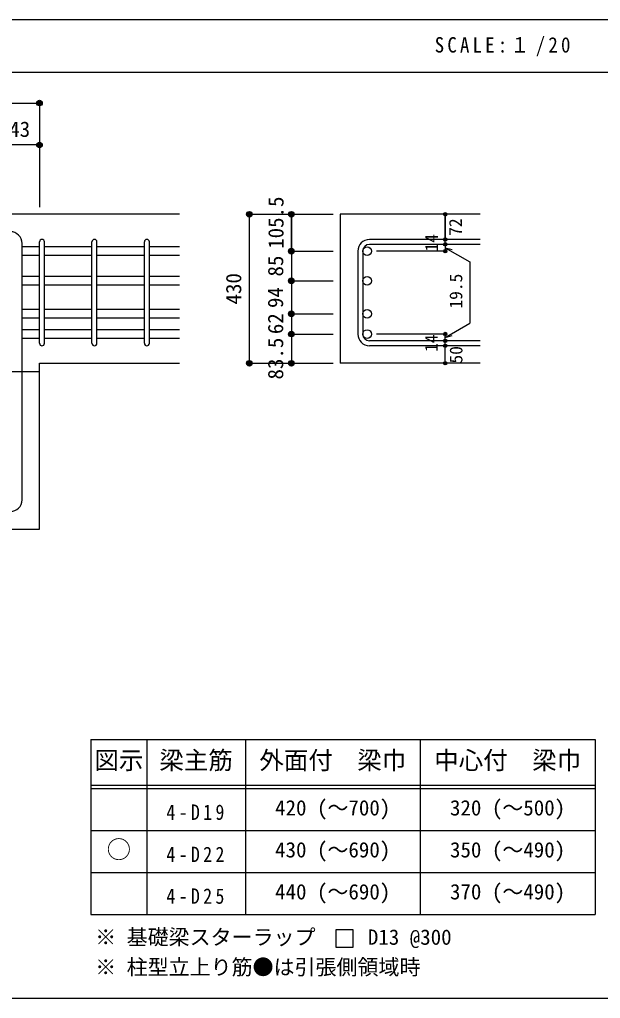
# Model space of a CAD drawing. Units: millimetres at full size, sheet at 1:20; details may follow other scales. Extents: x -3982 to 3969, y -2797 to 2801.
# Drawn here: x 761 to 2422, y 2 to 2801 of the extents above; entities that cross this region are included whole.
import ezdxf
from ezdxf.enums import TextEntityAlignment as Align

# ---------------------------------------------------------------- set-up
doc = ezdxf.new("R2010")
doc.units = ezdxf.units.MM
doc.header["$LTSCALE"] = 20
doc.header["$PDMODE"] = 32
doc.header["$PDSIZE"] = 10
doc.linetypes.add('CHAIN1', pattern=[8, 5, -1, 1, -1])
for name, color, linetype in [('6-1_躯体線', 2, 'Continuous'), ('6-4_フープ', 7, 'Continuous'), ('6-5_梁主筋', 7, 'Continuous'), ('6-6_S.T.P.', 7, 'Continuous'), ('6-7_文字', 7, 'Continuous'), ('6-D_寸法', 4, 'Continuous'), ('6-E_枠', 7, 'Continuous'), ('F-0_枠', 6, 'Continuous')]:
    doc.layers.add(name, color=color, linetype=linetype)
doc.styles.add('ＭＳ ゴシック', font='')
doc.styles.get('ＭＳ ゴシック').set_extended_font_data('MS Gothic')

msp = doc.modelspace()

# ---------------------------------------------------------------- linework, layer by layer
at = {"layer": '6-1_躯体線'}
for p, q in [((1218.29, 2244.12), (-81.71, 2244.12)), ((2078.29, 2244.12), (1678.29, 2244.12)), ((1678.29, 2244.12), (1678.29, 1818.12)), ((818.29, 1818.12), (1218.29, 1818.12)), ((818.29, 1344.12), (818.29, 1818.12)), ((2078.29, 1818.12), (1678.29, 1818.12))]:
    msp.add_line(p, q, dxfattribs=at)
msp.add_lwpolyline([(538.79, 944.12), (538.79, 1344.12), (818.29, 1344.12)], dxfattribs=at)
at = {"layer": '6-4_フープ'}
msp.add_line((768.29, 1427.62), (768.29, 2160.62), dxfattribs=at)
for centre, start, end in [((734.79, 2160.62), 0, 90), ((734.79, 1427.62), 270, 0)]:
    msp.add_arc(centre, 33.5, start, end, dxfattribs=at)
at = {"layer": '6-5_梁主筋'}
for p, q in [((818.29, 2151.07), (768.29, 2151.07)), ((968.29, 2151.07), (832.29, 2151.07)), ((1118.29, 2151.07), (982.29, 2151.07)), ((1218.29, 2151.07), (1132.29, 2151.07)), ((818.29, 2126.07), (768.29, 2126.07)), ((968.29, 2126.07), (832.29, 2126.07)), ((1118.29, 2126.07), (982.29, 2126.07)), ((1218.29, 2126.07), (1132.29, 2126.07)), ((818.29, 2066.12), (768.29, 2066.12)), ((968.29, 2066.12), (832.29, 2066.12)), ((1118.29, 2066.12), (982.29, 2066.12)), ((1218.29, 2066.12), (1132.29, 2066.12)), ((818.29, 2041.12), (768.29, 2041.12)), ((968.29, 2041.12), (832.29, 2041.12)), ((1118.29, 2041.12), (982.29, 2041.12)), ((1218.29, 2041.12), (1132.29, 2041.12)), ((818.29, 1972.12), (768.29, 1972.12)), ((968.29, 1972.12), (832.29, 1972.12)), ((1118.29, 1972.12), (982.29, 1972.12)), ((1218.29, 1972.12), (1132.29, 1972.12)), ((818.29, 1947.12), (768.29, 1947.12)), ((968.29, 1947.12), (832.29, 1947.12)), ((1118.29, 1947.12), (982.29, 1947.12)), ((1218.29, 1947.12), (1132.29, 1947.12)), ((818.29, 1914.12), (768.29, 1914.12)), ((968.29, 1914.12), (832.29, 1914.12)), ((1118.29, 1914.12), (982.29, 1914.12)), ((1218.29, 1914.12), (1132.29, 1914.12)), ((818.29, 1889.12), (768.29, 1889.12)), ((968.29, 1889.12), (832.29, 1889.12)), ((1118.29, 1889.12), (982.29, 1889.12)), ((1218.29, 1889.12), (1132.29, 1889.12))]:
    msp.add_line(p, q, dxfattribs=at)
at = {"layer": '6-5_梁主筋', "color": 3}
for centre in [(1754.79, 2138.57), (1754.79, 2053.62), (1754.79, 1959.62), (1754.79, 1901.62)]:
    msp.add_circle(centre, 12.5, dxfattribs=at)
at = {"layer": '6-6_S.T.P.'}
for p, q in [((818.29, 1875.12), (818.29, 2165.07)), ((832.29, 1875.12), (832.29, 2165.07)), ((968.29, 1875.12), (968.29, 2165.07)), ((982.29, 1875.12), (982.29, 2165.07)), ((1118.29, 1875.12), (1118.29, 2165.07)), ((1132.29, 1875.12), (1132.29, 2165.07)), ((2078.29, 2172.07), (1761.79, 2172.07)), ((2078.29, 2158.07), (1761.79, 2158.07)), ((1728.29, 2138.57), (1728.29, 1901.62)), ((1742.29, 2138.57), (1742.29, 1901.62)), ((2078.29, 1882.12), (1761.79, 1882.12)), ((2078.29, 1868.12), (1761.79, 1868.12))]:
    msp.add_line(p, q, dxfattribs=at)
for centre, radius, start, end in [((825.29, 2165.07), 7, 0, 180), ((825.29, 2165.07), 7, 0, 180), ((825.29, 2165.07), 7, 0, 180), ((825.29, 2165.07), 7, 0, 180), ((975.29, 2165.07), 7, 0, 180), ((1125.29, 2165.07), 7, 0, 180), ((1761.79, 2138.57), 33.5, 90, 180), ((1761.79, 2138.57), 19.5, 90, 180), ((1761.79, 1901.62), 33.5, 180, 270), ((1761.79, 1901.62), 19.5, 180, 270), ((825.29, 1875.12), 7, 180, 0), ((825.29, 1875.12), 7, 180, 0), ((825.29, 1875.12), 7, 180, 0), ((825.29, 1875.12), 7, 180, 0), ((975.29, 1875.12), 7, 180, 0), ((1125.29, 1875.12), 7, 180, 0)]:
    msp.add_arc(centre, radius, start, end, dxfattribs=at)
at = {"layer": '6-7_文字'}
msp.add_lwpolyline([(1665.21, 148.56), (1715.21, 148.56), (1715.21, 198.56), (1665.21, 198.56)], close=True, dxfattribs=at)
at = {"layer": '6-D_寸法'}
for p, q in [((-81.71, 2562.15), (818.29, 2562.15)), ((818.29, 2562.15), (818.29, 2442.15)), ((818.29, 2442.15), (675.29, 2442.15)), ((818.29, 2442.15), (818.29, 2264.12)), ((818.29, 2442.15), (818.29, 2264.12)), ((818.29, 2442.15), (818.29, 2264.12)), ((1418.29, 2244.12), (1538.29, 2244.12)), ((1418.29, 2244.12), (1538.29, 2244.12)), ((1418.29, 2244.12), (1538.29, 2244.12)), ((1418.29, 2244.12), (1538.29, 2244.12)), ((1418.29, 1818.12), (1418.29, 2244.12)), ((1538.29, 2244.12), (1658.29, 2244.12)), ((1538.29, 2244.12), (1538.29, 2138.57)), ((1538.29, 2138.57), (1538.29, 2244.12)), ((1978.29, 2172.07), (1978.29, 2244.12)), ((1978.29, 2244.12), (1978.29, 2172.07)), ((1978.29, 2158.07), (1978.29, 2172.07)), ((1978.29, 2158.07), (1978.29, 2138.57)), ((1538.29, 2138.57), (1658.29, 2138.57)), ((1538.29, 2138.57), (1658.29, 2138.57)), ((1538.29, 2138.57), (1538.29, 2053.62)), ((1978.29, 2138.57), (1782.2, 2138.57)), ((1978.29, 2148.32), (2048.35, 2107.87)), ((1978.29, 2148.32), (1997.61, 2143.15)), ((2048.35, 2107.87), (2048.35, 1932.32)), ((1538.29, 2053.62), (1658.29, 2053.62)), ((1538.29, 2053.62), (1538.29, 1818.12)), ((1538.29, 1959.62), (1658.29, 1959.62)), ((1538.29, 1959.62), (1658.29, 1959.62)), ((1538.29, 1959.62), (1658.29, 1959.62)), ((1978.29, 1891.87), (2048.35, 1932.32)), ((1538.29, 1901.62), (1658.29, 1901.62)), ((1538.29, 1901.62), (1658.29, 1901.62)), ((1538.29, 1901.62), (1658.29, 1901.62)), ((1978.29, 1901.62), (1782.2, 1901.62)), ((1978.29, 1882.12), (1978.29, 1901.62)), ((1978.29, 1891.87), (1997.61, 1897.05)), ((1978.29, 1868.12), (1978.29, 1882.12)), ((1978.29, 1818.12), (1978.29, 1868.12)), ((1418.29, 1818.12), (1538.29, 1818.12)), ((1538.29, 1818.12), (1658.29, 1818.12))]:
    msp.add_line(p, q, dxfattribs=at)
at = {"layer": '6-D_寸法', "linetype": 'CHAIN1'}
msp.add_line((-81.71, 1794.12), (818.29, 1794.12), dxfattribs=at)
at = {"layer": '6-D_寸法'}
for centre, radius in [((818.29, 2562.15), 8), ((818.29, 2562.15), 7.2), ((818.29, 2562.15), 6.4), ((818.29, 2562.15), 5.6), ((818.29, 2562.15), 4.8), ((818.29, 2562.15), 4), ((818.29, 2562.15), 3.2), ((818.29, 2562.15), 2.4), ((818.29, 2562.15), 1.6), ((818.29, 2562.15), 0.8), ((818.29, 2442.15), 8), ((818.29, 2442.15), 7.2), ((818.29, 2442.15), 6.4), ((818.29, 2442.15), 5.6), ((818.29, 2442.15), 4.8), ((818.29, 2442.15), 4), ((818.29, 2442.15), 3.2), ((818.29, 2442.15), 2.4), ((818.29, 2442.15), 1.6), ((818.29, 2442.15), 0.8), ((1418.29, 2244.12), 8), ((1418.29, 2244.12), 7.2), ((1418.29, 2244.12), 6.4), ((1418.29, 2244.12), 5.6), ((1418.29, 2244.12), 4.8), ((1418.29, 2244.12), 4), ((1418.29, 2244.12), 3.2), ((1418.29, 2244.12), 2.4), ((1418.29, 2244.12), 1.6), ((1418.29, 2244.12), 0.8), ((1538.29, 2244.12), 8), ((1538.29, 2244.12), 7.2), ((1538.29, 2244.12), 6.4), ((1538.29, 2244.12), 5.6), ((1538.29, 2244.12), 4.8), ((1538.29, 2244.12), 4), ((1538.29, 2244.12), 3.2), ((1538.29, 2244.12), 2.4), ((1538.29, 2244.12), 1.6), ((1538.29, 2244.12), 0.8), ((1978.29, 2244.12), 4), ((1978.29, 2244.12), 3.6), ((1978.29, 2244.12), 3.2), ((1978.29, 2244.12), 2.8), ((1978.29, 2244.12), 2.4), ((1978.29, 2244.12), 2), ((1978.29, 2244.12), 1.6), ((1978.29, 2244.12), 1.2), ((1978.29, 2244.12), 0.8), ((1978.29, 2244.12), 0.4), ((1978.29, 2172.07), 4), ((1978.29, 2158.07), 4), ((1978.29, 2172.07), 3.6), ((1978.29, 2158.07), 3.6), ((1978.29, 2172.07), 3.2), ((1978.29, 2158.07), 3.2), ((1978.29, 2172.07), 2.8), ((1978.29, 2158.07), 2.8), ((1978.29, 2172.07), 2.4), ((1978.29, 2158.07), 2.4), ((1978.29, 2172.07), 2), ((1978.29, 2158.07), 2), ((1978.29, 2172.07), 1.6), ((1978.29, 2158.07), 1.6), ((1978.29, 2172.07), 1.2), ((1978.29, 2158.07), 1.2), ((1978.29, 2172.07), 0.8), ((1978.29, 2158.07), 0.8), ((1978.29, 2172.07), 0.4), ((1978.29, 2158.07), 0.4), ((1538.29, 2138.57), 8), ((1538.29, 2138.57), 7.2), ((1538.29, 2138.57), 6.4), ((1538.29, 2138.57), 5.6), ((1538.29, 2138.57), 4.8), ((1538.29, 2138.57), 4), ((1538.29, 2138.57), 3.2), ((1538.29, 2138.57), 2.4), ((1538.29, 2138.57), 1.6), ((1538.29, 2138.57), 0.8), ((1978.29, 2138.57), 4), ((1978.29, 2138.57), 3.6), ((1978.29, 2138.57), 3.2), ((1978.29, 2138.57), 2.8), ((1978.29, 2138.57), 2.4), ((1978.29, 2138.57), 2), ((1978.29, 2138.57), 1.6), ((1978.29, 2138.57), 1.2), ((1978.29, 2138.57), 0.8), ((1978.29, 2138.57), 0.4), ((1538.29, 2053.62), 8), ((1538.29, 2053.62), 7.2), ((1538.29, 2053.62), 6.4), ((1538.29, 2053.62), 5.6), ((1538.29, 2053.62), 4.8), ((1538.29, 2053.62), 4), ((1538.29, 2053.62), 3.2), ((1538.29, 2053.62), 2.4), ((1538.29, 2053.62), 1.6), ((1538.29, 2053.62), 0.8), ((1538.29, 1959.62), 8), ((1538.29, 1959.62), 7.2), ((1538.29, 1959.62), 6.4), ((1538.29, 1959.62), 5.6), ((1538.29, 1959.62), 4.8), ((1538.29, 1959.62), 4), ((1538.29, 1959.62), 3.2), ((1538.29, 1959.62), 2.4), ((1538.29, 1959.62), 1.6), ((1538.29, 1959.62), 0.8), ((1538.29, 1901.62), 8), ((1538.29, 1901.62), 7.2), ((1538.29, 1901.62), 6.4), ((1538.29, 1901.62), 5.6), ((1538.29, 1901.62), 4.8), ((1538.29, 1901.62), 4), ((1538.29, 1901.62), 3.2), ((1538.29, 1901.62), 2.4), ((1538.29, 1901.62), 1.6), ((1978.29, 1901.62), 4), ((1978.29, 1901.62), 3.6), ((1978.29, 1901.62), 3.2), ((1978.29, 1901.62), 2.8), ((1978.29, 1901.62), 2.4), ((1978.29, 1901.62), 2), ((1978.29, 1901.62), 1.6), ((1538.29, 1901.62), 0.8), ((1978.29, 1882.12), 4), ((1978.29, 1882.12), 3.6), ((1978.29, 1882.12), 3.2), ((1978.29, 1882.12), 2.8), ((1978.29, 1882.12), 2.4), ((1978.29, 1882.12), 2), ((1978.29, 1882.12), 1.6), ((1978.29, 1901.62), 1.2), ((1978.29, 1882.12), 1.2), ((1978.29, 1901.62), 0.8), ((1978.29, 1882.12), 0.8), ((1978.29, 1901.62), 0.4), ((1978.29, 1882.12), 0.4), ((1978.29, 1868.12), 4), ((1978.29, 1868.12), 3.6), ((1978.29, 1868.12), 3.2), ((1978.29, 1868.12), 2.8), ((1978.29, 1868.12), 2.4), ((1978.29, 1868.12), 2), ((1978.29, 1868.12), 1.6), ((1978.29, 1868.12), 1.2), ((1978.29, 1868.12), 0.8), ((1978.29, 1868.12), 0.4), ((1418.29, 1818.12), 8), ((1418.29, 1818.12), 7.2), ((1418.29, 1818.12), 6.4), ((1418.29, 1818.12), 5.6), ((1418.29, 1818.12), 4.8), ((1418.29, 1818.12), 4), ((1418.29, 1818.12), 3.2), ((1418.29, 1818.12), 2.4), ((1418.29, 1818.12), 1.6), ((1538.29, 1818.12), 8), ((1538.29, 1818.12), 7.2), ((1538.29, 1818.12), 6.4), ((1538.29, 1818.12), 5.6), ((1538.29, 1818.12), 4.8), ((1538.29, 1818.12), 4), ((1538.29, 1818.12), 3.2), ((1538.29, 1818.12), 2.4), ((1538.29, 1818.12), 1.6), ((1978.29, 1818.12), 4), ((1978.29, 1818.12), 3.6), ((1978.29, 1818.12), 3.2), ((1978.29, 1818.12), 2.8), ((1978.29, 1818.12), 2.4), ((1978.29, 1818.12), 2), ((1978.29, 1818.12), 1.6), ((1978.29, 1818.12), 1.2), ((1418.29, 1818.12), 0.8), ((1538.29, 1818.12), 0.8), ((1978.29, 1818.12), 0.8), ((1978.29, 1818.12), 0.4)]:
    msp.add_circle(centre, radius, dxfattribs=at)
at = {"layer": '6-D_寸法', "color": 7}
for p in [(818.29, 2562.15), (818.29, 2442.15), (1418.29, 2244.12), (1538.29, 2244.12), (1978.29, 2244.12), (1978.29, 2172.07), (1978.29, 2158.07), (1538.29, 2138.57), (1978.29, 2138.57), (1538.29, 2053.62), (1538.29, 1959.62), (1538.29, 1901.62), (1978.29, 1901.62), (1978.29, 1901.62), (1978.29, 1882.12), (1978.29, 1868.12), (1418.29, 1818.12), (1538.29, 1818.12), (1978.29, 1818.12)]:
    msp.add_point(p, dxfattribs=at)
at = {"layer": '6-E_枠', "color": 3}
for p, q in [((965.14, 741.85), (965.14, 241.85)), ((965.14, 741.85), (2406.83, 741.85)), ((2406.83, 741.85), (2406.83, 241.85)), ((965.14, 241.85), (2406.83, 241.85))]:
    msp.add_line(p, q, dxfattribs=at)
at = {"layer": '6-E_枠'}
for p, q in [((1125.14, 741.85), (1125.14, 241.85)), ((1406.83, 741.85), (1406.83, 241.85)), ((1906.83, 741.85), (1906.83, 241.85)), ((965.14, 611.85), (2406.83, 611.85)), ((965.14, 601.85), (2406.83, 601.85)), ((965.14, 481.85), (2406.83, 481.85)), ((965.14, 361.85), (2406.83, 361.85))]:
    msp.add_line(p, q, dxfattribs=at)
at = {"layer": 'F-0_枠'}
msp.add_line((-3981.92, 2800.77), (3969.4, 2800.77), dxfattribs=at)
at = {"layer": 'F-0_枠', "color": 2}
for p, q in [((-3981.92, 2650.77), (2482.4, 2650.77)), ((2482.4, 1.97), (-3981.92, 1.97))]:
    msp.add_line(p, q, dxfattribs=at)

# ---------------------------------------------------------------- texts
at = {"layer": '6-7_文字', "color": 2, "style": 'ＭＳ ゴシック'}
for s, p in [('図示', (975.14, 641.85)), ('梁主筋', (1160.98, 641.85)), ('外面付\u3000梁巾', (1446.83, 641.85)), ('中心付\u3000梁巾', (1946.83, 641.85)), ('○', (1010.14, 386.85))]:
    msp.add_text(s, height=51.32, dxfattribs=at).set_placement(p, align=Align.BOTTOM_LEFT)
at = {"layer": '6-7_文字', "style": 'ＭＳ ゴシック'}
for s, p in [('420 (～700)', (1491.83, 511.85)), ('320 (～500)', (1991.83, 511.85)), ('430 (～690)', (1491.83, 391.85)), ('350 (～490)', (1991.83, 391.85)), ('440 (～690)', (1491.83, 271.85)), ('370 (～490)', (1991.83, 271.85)), ('※ 基礎梁スターラップ     D13 @300', (977.51, 142.13)), ('※ 柱型立上り筋●は引張側領域時', (977.51, 56.45))]:
    msp.add_text(s, height=43.99, dxfattribs=at).set_placement(p, align=Align.BOTTOM_LEFT)
at = {"layer": '6-7_文字', "color": 2, "insert": (1948.17, 2695.77), "char_height": 43.99, "attachment_point": 7, "style": 'ＭＳ ゴシック'}
msp.add_mtext('\\T1.34;\\W0.9;SCALE:１/20', dxfattribs=at)
at = {"layer": '6-7_文字', "char_height": 43.99, "attachment_point": 7, "style": 'ＭＳ ゴシック'}
for s, insert in [('\\T1.38;\\W0.85;4-D19', (1180.98, 511.85)), ('\\T1.38;\\W0.85;4-D22', (1180.98, 391.85)), ('\\T1.38;\\W0.85;4-D25', (1180.98, 271.85))]:
    msp.add_mtext(s, dxfattribs=dict(at, insert=insert))
at = {"layer": '6-D_寸法', "style": 'ＭＳ ゴシック'}
msp.add_text('143', height=43.99, dxfattribs=at).set_placement((701.79, 2452.15), align=Align.BOTTOM_LEFT)
for s, height, p in [('105.5', 43.99, (1529.23, 2145.24)), ('72', 36.66, (2036.72, 2182.54)), ('14', 36.66, (1968.29, 2137.59)), ('85', 43.99, (1528.29, 2066.1)), ('430', 43.99, (1408.29, 1986.12)), ('19.5', 36.66, (2038.05, 1974.41)), ('94', 43.99, (1527.91, 1976.06)), ('62', 43.99, (1528.19, 1901.33)), ('83.5', 43.99, (1528.29, 1771.62)), ('14', 36.66, (1967.63, 1850.45)), ('50', 36.66, (2038.36, 1817.33))]:
    msp.add_text(s, height=height, rotation=90, dxfattribs=at).set_placement(p, align=Align.BOTTOM_LEFT)

doc.saveas('drawing.dxf')
